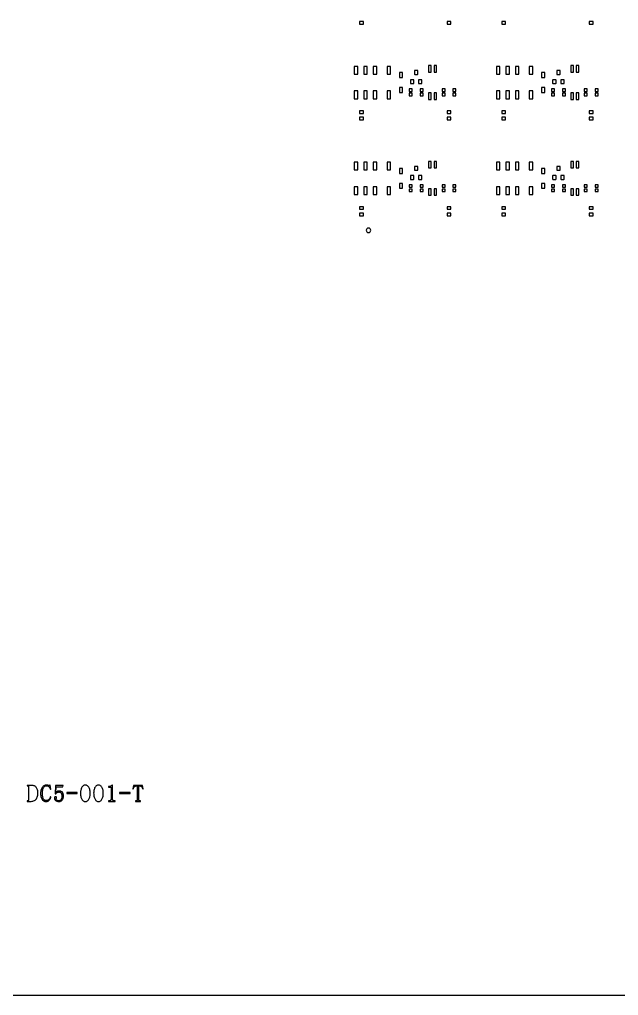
# Model space of a CAD drawing. Extents: x -275 to 275, y -225 to 225.
# Drawn here: x -139 to 0, y -225 to 1.3 of the extents above; entities that cross this region are included whole.
import ezdxf

# ---------------------------------------------------------------- set-up
doc = ezdxf.new("R2010")
doc.units = 0
doc.header["$MEASUREMENT"] = 0
doc.layers.get('0').update_dxf_attribs({"linetype": 'CONTINUOUS'})

msp = doc.modelspace()

# ---------------------------------------------------------------- linework, layer by layer
for points in [[(-275.000039, 224, -0.414214), (-274.000039, 225), (-274.000039, 225), (273.999961, 225), (273.999961, 225, -0.414214), (274.999941, 224), (274.999941, 224), (274.999941, -224), (274.999941, -224, -0.414214), (273.999961, -225), (273.999961, -225), (-274.000039, -225), (-274.000039, -225, -0.414214), (-275.000039, -224), (-275.000039, -224), (-275.000039, 224)], [(-46.551001, -10.655, 0.41421), (-46.650996, -10.555), (-46.650996, -10.555), (-47.251001, -10.555), (-47.251001, -10.555, 0.41421), (-47.351001, -10.655), (-47.351001, -10.655), (-47.351001, -11.355), (-47.351001, -11.355, 0.414214), (-47.251001, -11.455), (-47.251001, -11.455), (-46.650996, -11.455), (-46.650996, -11.455, 0.414214), (-46.551001, -11.355), (-46.551001, -11.355), (-46.551001, -10.655)], [(-13.551, -10.655, 0.41421), (-13.651, -10.555), (-13.651, -10.555), (-14.251, -10.555), (-14.251, -10.555, 0.41421), (-14.351, -10.655), (-14.351, -10.655), (-14.351, -11.355), (-14.351, -11.355, 0.414214), (-14.251, -11.455), (-14.251, -11.455), (-13.651, -11.455), (-13.651, -11.455, 0.414214), (-13.551, -11.355), (-13.551, -11.355), (-13.551, -10.655)], [(-47.501001, -12.775, 0.41421), (-47.601001, -12.675), (-47.601001, -12.675), (-48.200996, -12.675), (-48.200996, -12.675, 0.41421), (-48.301001, -12.775), (-48.301001, -12.775), (-48.301001, -13.475), (-48.301001, -13.475, 0.414217), (-48.200996, -13.575), (-48.200996, -13.575), (-47.601001, -13.575), (-47.601001, -13.575, 0.414217), (-47.501001, -13.475), (-47.501001, -13.475), (-47.501001, -12.775)], [(-45.601001, -12.775, 0.41421), (-45.701001, -12.675), (-45.701001, -12.675), (-46.301001, -12.675), (-46.301001, -12.675, 0.41421), (-46.401001, -12.775), (-46.401001, -12.775), (-46.401001, -13.475), (-46.401001, -13.475, 0.414217), (-46.301001, -13.575), (-46.301001, -13.575), (-45.701001, -13.575), (-45.701001, -13.575, 0.414217), (-45.601001, -13.475), (-45.601001, -13.475), (-45.601001, -12.775)], [(-14.501, -12.775, 0.41421), (-14.601, -12.675), (-14.601, -12.675), (-15.201, -12.675), (-15.201, -12.675, 0.41421), (-15.301, -12.775), (-15.301, -12.775), (-15.301, -13.475), (-15.301, -13.475, 0.414217), (-15.201, -13.575), (-15.201, -13.575), (-14.601, -13.575), (-14.601, -13.575, 0.414217), (-14.501, -13.475), (-14.501, -13.475), (-14.501, -12.775)], [(-12.601, -12.775, 0.414214), (-12.701, -12.675), (-12.701, -12.675), (-13.301, -12.675), (-13.301, -12.675, 0.414206), (-13.401, -12.775), (-13.401, -12.775), (-13.401, -13.475), (-13.401, -13.475, 0.414214), (-13.301, -13.575), (-13.301, -13.575), (-12.701, -13.575), (-12.701, -13.575, 0.414221), (-12.601, -13.475), (-12.601, -13.475), (-12.601, -12.775)], [(-46.551001, -32.88, 0.414214), (-46.650996, -32.78), (-46.650996, -32.78), (-47.251001, -32.78), (-47.251001, -32.78, 0.414214), (-47.351001, -32.88), (-47.351001, -32.88), (-47.351001, -33.580002), (-47.351001, -33.580002, 0.414214), (-47.251001, -33.68), (-47.251001, -33.68), (-46.650996, -33.68), (-46.650996, -33.68, 0.414214), (-46.551001, -33.580002), (-46.551001, -33.580002), (-46.551001, -32.88)], [(-13.551, -32.88, 0.414214), (-13.651, -32.78), (-13.651, -32.78), (-14.251, -32.78), (-14.251, -32.78, 0.414214), (-14.351, -32.88), (-14.351, -32.88), (-14.351, -33.580002), (-14.351, -33.580002, 0.414214), (-14.251, -33.68), (-14.251, -33.68), (-13.651, -33.68), (-13.651, -33.68, 0.414214), (-13.551, -33.580002), (-13.551, -33.580002), (-13.551, -32.88)], [(-47.501001, -35, 0.414214), (-47.601001, -34.899998), (-47.601001, -34.899998), (-48.200996, -34.899998), (-48.200996, -34.899998, 0.414214), (-48.301001, -35), (-48.301001, -35), (-48.301001, -35.7), (-48.301001, -35.7, 0.414214), (-48.200996, -35.8), (-48.200996, -35.8), (-47.601001, -35.8), (-47.601001, -35.8, 0.414214), (-47.501001, -35.7), (-47.501001, -35.7), (-47.501001, -35)], [(-45.601001, -35, 0.414214), (-45.701001, -34.899998), (-45.701001, -34.899998), (-46.301001, -34.899998), (-46.301001, -34.899998, 0.414214), (-46.401001, -35), (-46.401001, -35), (-46.401001, -35.7), (-46.401001, -35.7, 0.414214), (-46.301001, -35.8), (-46.301001, -35.8), (-45.701001, -35.8), (-45.701001, -35.8, 0.414214), (-45.601001, -35.7), (-45.601001, -35.7), (-45.601001, -35)], [(-14.501, -35, 0.414214), (-14.601, -34.899998), (-14.601, -34.899998), (-15.201, -34.899998), (-15.201, -34.899998, 0.414214), (-15.301, -35), (-15.301, -35), (-15.301, -35.7), (-15.301, -35.7, 0.414214), (-15.201, -35.8), (-15.201, -35.8), (-14.601, -35.8), (-14.601, -35.8, 0.414214), (-14.501, -35.7), (-14.501, -35.7), (-14.501, -35)], [(-12.601, -35, 0.414217), (-12.701, -34.899998), (-12.701, -34.899998), (-13.301, -34.899998), (-13.301, -34.899998, 0.41421), (-13.401, -35), (-13.401, -35), (-13.401, -35.7), (-13.401, -35.7, 0.41421), (-13.301, -35.8), (-13.301, -35.8), (-12.701, -35.8), (-12.701, -35.8, 0.414217), (-12.601, -35.7), (-12.601, -35.7), (-12.601, -35)], [(-57.475, -47.6, 1), (-58.525, -47.6), (-58.525, -47.6, 1), (-57.475, -47.6)]]:
    msp.add_lwpolyline(points, format="xyb")
for points in [[(-59.195, 0.826), (-60.107002, 0.826), (-60.107002, 0.826), (-60.107002, 0.214), (-60.107002, 0.214), (-59.195, 0.214), (-59.195, 0.214), (-59.195, 0.826)], [(-38.874998, 0.826), (-39.786997, 0.826), (-39.786997, 0.826), (-39.786997, 0.214), (-39.786997, 0.214), (-38.874998, 0.214), (-38.874998, 0.214), (-38.874998, 0.826)], [(-26.195, 0.826), (-27.107, 0.826), (-27.107, 0.826), (-27.107, 0.214), (-27.107, 0.214), (-26.195, 0.214), (-26.195, 0.214), (-26.195, 0.826)], [(-5.875, 0.826), (-6.787, 0.826), (-6.787, 0.826), (-6.787, 0.214), (-6.787, 0.214), (-5.875, 0.214), (-5.875, 0.214), (-5.875, 0.826)], [(-60.511001, -9.584999), (-61.311001, -9.584999), (-61.311001, -9.584999), (-61.311001, -11.385), (-61.311001, -11.385), (-60.511001, -11.385), (-60.511001, -11.385), (-60.511001, -9.584999)], [(-58.311001, -9.584999), (-59.111001, -9.584999), (-59.111001, -9.584999), (-59.111001, -11.385), (-59.111001, -11.385), (-58.311001, -11.385), (-58.311001, -11.385), (-58.311001, -9.584999)], [(-56.111001, -9.584999), (-56.911001, -9.584999), (-56.911001, -9.584999), (-56.911001, -11.385), (-56.911001, -11.385), (-56.111001, -11.385), (-56.111001, -11.385), (-56.111001, -9.584999)], [(-52.910996, -9.584999), (-53.711001, -9.584999), (-53.711001, -9.584999), (-53.711001, -11.385), (-53.711001, -11.385), (-52.910996, -11.385), (-52.910996, -11.385), (-52.910996, -9.584999)], [(-50.128003, -11.048999), (-50.853999, -11.048999), (-50.853999, -11.048999), (-50.853999, -12.171), (-50.853999, -12.171), (-50.128003, -12.171), (-50.128003, -12.171), (-50.128003, -11.048999)], [(-43.476001, -9.410001), (-44.076001, -9.410001), (-44.076001, -9.410001), (-44.076001, -10.91), (-44.076001, -10.91), (-43.476001, -10.91), (-43.476001, -10.91), (-43.476001, -9.410001)], [(-42.206001, -9.410001), (-42.806001, -9.410001), (-42.806001, -9.410001), (-42.806001, -10.91), (-42.806001, -10.91), (-42.206001, -10.91), (-42.206001, -10.91), (-42.206001, -9.410001)], [(-27.511001, -9.584999), (-28.310999, -9.584999), (-28.310999, -9.584999), (-28.310999, -11.385), (-28.310999, -11.385), (-27.511001, -11.385), (-27.511001, -11.385), (-27.511001, -9.584999)], [(-25.311001, -9.584999), (-26.110999, -9.584999), (-26.110999, -9.584999), (-26.110999, -11.385), (-26.110999, -11.385), (-25.311001, -11.385), (-25.311001, -11.385), (-25.311001, -9.584999)], [(-23.111001, -9.584999), (-23.910999, -9.584999), (-23.910999, -9.584999), (-23.910999, -11.385), (-23.910999, -11.385), (-23.111001, -11.385), (-23.111001, -11.385), (-23.111001, -9.584999)], [(-19.911001, -9.584999), (-20.710999, -9.584999), (-20.710999, -9.584999), (-20.710999, -11.385), (-20.710999, -11.385), (-19.911001, -11.385), (-19.911001, -11.385), (-19.911001, -9.584999)], [(-17.128, -11.048999), (-17.853999, -11.048999), (-17.853999, -11.048999), (-17.853999, -12.171), (-17.853999, -12.171), (-17.128, -12.171), (-17.128, -12.171), (-17.128, -11.048999)], [(-10.476, -9.410001), (-11.076, -9.410001), (-11.076, -9.410001), (-11.076, -10.91), (-11.076, -10.91), (-10.476, -10.91), (-10.476, -10.91), (-10.476, -9.410001)], [(-9.206, -9.410001), (-9.806, -9.410001), (-9.806, -9.410001), (-9.806, -10.91), (-9.806, -10.91), (-9.206, -10.91), (-9.206, -10.91), (-9.206, -9.410001)], [(-60.511001, -15.285), (-61.311001, -15.285), (-61.311001, -15.285), (-61.311001, -17.085001), (-61.311001, -17.085001), (-60.511001, -17.085001), (-60.511001, -17.085001), (-60.511001, -15.285)], [(-58.311001, -15.285), (-59.111001, -15.285), (-59.111001, -15.285), (-59.111001, -17.085001), (-59.111001, -17.085001), (-58.311001, -17.085001), (-58.311001, -17.085001), (-58.311001, -15.285)], [(-56.111001, -15.285), (-56.911001, -15.285), (-56.911001, -15.285), (-56.911001, -17.085001), (-56.911001, -17.085001), (-56.111001, -17.085001), (-56.111001, -17.085001), (-56.111001, -15.285)], [(-52.910996, -15.285), (-53.711001, -15.285), (-53.711001, -15.285), (-53.711001, -17.085001), (-53.711001, -17.085001), (-52.910996, -17.085001), (-52.910996, -17.085001), (-52.910996, -15.285)], [(-50.128003, -14.499), (-50.853999, -14.499), (-50.853999, -14.499), (-50.853999, -15.621), (-50.853999, -15.621), (-50.128003, -15.621), (-50.128003, -15.621), (-50.128003, -14.499)], [(-47.871001, -14.805), (-48.571001, -14.805), (-48.571001, -14.805), (-48.571001, -15.405), (-48.571001, -15.405), (-47.871001, -15.405), (-47.871001, -15.405), (-47.871001, -14.805)], [(-47.871001, -15.805), (-48.571001, -15.805), (-48.571001, -15.805), (-48.571001, -16.405), (-48.571001, -16.405), (-47.871001, -16.405), (-47.871001, -16.405), (-47.871001, -15.805)], [(-45.331001, -14.805), (-46.030996, -14.805), (-46.030996, -14.805), (-46.030996, -15.405), (-46.030996, -15.405), (-45.331001, -15.405), (-45.331001, -15.405), (-45.331001, -14.805)], [(-45.331001, -15.805), (-46.030996, -15.805), (-46.030996, -15.805), (-46.030996, -16.405), (-46.030996, -16.405), (-45.331001, -16.405), (-45.331001, -16.405), (-45.331001, -15.805)], [(-43.476001, -15.760001), (-44.076001, -15.760001), (-44.076001, -15.760001), (-44.076001, -17.26), (-44.076001, -17.26), (-43.476001, -17.26), (-43.476001, -17.26), (-43.476001, -15.760001)], [(-42.206001, -15.760001), (-42.806001, -15.760001), (-42.806001, -15.760001), (-42.806001, -17.26), (-42.806001, -17.26), (-42.206001, -17.26), (-42.206001, -17.26), (-42.206001, -15.760001)], [(-40.251001, -14.805), (-40.950999, -14.805), (-40.950999, -14.805), (-40.950999, -15.405), (-40.950999, -15.405), (-40.251001, -15.405), (-40.251001, -15.405), (-40.251001, -14.805)], [(-40.251001, -15.805), (-40.950999, -15.805), (-40.950999, -15.805), (-40.950999, -16.405), (-40.950999, -16.405), (-40.251001, -16.405), (-40.251001, -16.405), (-40.251001, -15.805)], [(-37.710999, -14.805), (-38.410999, -14.805), (-38.410999, -14.805), (-38.410999, -15.405), (-38.410999, -15.405), (-37.710999, -15.405), (-37.710999, -15.405), (-37.710999, -14.805)], [(-37.710999, -15.805), (-38.410999, -15.805), (-38.410999, -15.805), (-38.410999, -16.405), (-38.410999, -16.405), (-37.710999, -16.405), (-37.710999, -16.405), (-37.710999, -15.805)], [(-27.511001, -15.285), (-28.310999, -15.285), (-28.310999, -15.285), (-28.310999, -17.085001), (-28.310999, -17.085001), (-27.511001, -17.085001), (-27.511001, -17.085001), (-27.511001, -15.285)], [(-25.311001, -15.285), (-26.110999, -15.285), (-26.110999, -15.285), (-26.110999, -17.085001), (-26.110999, -17.085001), (-25.311001, -17.085001), (-25.311001, -17.085001), (-25.311001, -15.285)], [(-23.111001, -15.285), (-23.910999, -15.285), (-23.910999, -15.285), (-23.910999, -17.085001), (-23.910999, -17.085001), (-23.111001, -17.085001), (-23.111001, -17.085001), (-23.111001, -15.285)], [(-19.911001, -15.285), (-20.710999, -15.285), (-20.710999, -15.285), (-20.710999, -17.085001), (-20.710999, -17.085001), (-19.911001, -17.085001), (-19.911001, -17.085001), (-19.911001, -15.285)], [(-17.128, -14.499), (-17.853999, -14.499), (-17.853999, -14.499), (-17.853999, -15.621), (-17.853999, -15.621), (-17.128, -15.621), (-17.128, -15.621), (-17.128, -14.499)], [(-14.871, -14.805), (-15.571, -14.805), (-15.571, -14.805), (-15.571, -15.405), (-15.571, -15.405), (-14.871, -15.405), (-14.871, -15.405), (-14.871, -14.805)], [(-14.871, -15.805), (-15.571, -15.805), (-15.571, -15.805), (-15.571, -16.405), (-15.571, -16.405), (-14.871, -16.405), (-14.871, -16.405), (-14.871, -15.805)], [(-12.331, -14.805), (-13.031, -14.805), (-13.031, -14.805), (-13.031, -15.405), (-13.031, -15.405), (-12.331, -15.405), (-12.331, -15.405), (-12.331, -14.805)], [(-12.331, -15.805), (-13.031, -15.805), (-13.031, -15.805), (-13.031, -16.405), (-13.031, -16.405), (-12.331, -16.405), (-12.331, -16.405), (-12.331, -15.805)], [(-10.476, -15.760001), (-11.076, -15.760001), (-11.076, -15.760001), (-11.076, -17.26), (-11.076, -17.26), (-10.476, -17.26), (-10.476, -17.26), (-10.476, -15.760001)], [(-9.206, -15.760001), (-9.806, -15.760001), (-9.806, -15.760001), (-9.806, -17.26), (-9.806, -17.26), (-9.206, -17.26), (-9.206, -17.26), (-9.206, -15.760001)], [(-7.251, -14.805), (-7.951, -14.805), (-7.951, -14.805), (-7.951, -15.405), (-7.951, -15.405), (-7.251, -15.405), (-7.251, -15.405), (-7.251, -14.805)], [(-7.251, -15.805), (-7.951, -15.805), (-7.951, -15.805), (-7.951, -16.405), (-7.951, -16.405), (-7.251, -16.405), (-7.251, -16.405), (-7.251, -15.805)], [(-4.711, -14.805), (-5.411, -14.805), (-5.411, -14.805), (-5.411, -15.405), (-5.411, -15.405), (-4.711, -15.405), (-4.711, -15.405), (-4.711, -14.805)], [(-4.711, -15.805), (-5.411, -15.805), (-5.411, -15.805), (-5.411, -16.405), (-5.411, -16.405), (-4.711, -16.405), (-4.711, -16.405), (-4.711, -15.805)], [(-59.195, -19.898999), (-60.107002, -19.898999), (-60.107002, -19.898999), (-60.107002, -20.510999), (-60.107002, -20.510999), (-59.195, -20.510999), (-59.195, -20.510999), (-59.195, -19.898999)], [(-38.874998, -19.898999), (-39.786997, -19.898999), (-39.786997, -19.898999), (-39.786997, -20.510999), (-39.786997, -20.510999), (-38.874998, -20.510999), (-38.874998, -20.510999), (-38.874998, -19.898999)], [(-26.195, -19.898999), (-27.107, -19.898999), (-27.107, -19.898999), (-27.107, -20.510999), (-27.107, -20.510999), (-26.195, -20.510999), (-26.195, -20.510999), (-26.195, -19.898999)], [(-5.875, -19.898999), (-6.787, -19.898999), (-6.787, -19.898999), (-6.787, -20.510999), (-6.787, -20.510999), (-5.875, -20.510999), (-5.875, -20.510999), (-5.875, -19.898999)], [(-59.195, -21.399001), (-60.107002, -21.399001), (-60.107002, -21.399001), (-60.107002, -22.011001), (-60.107002, -22.011001), (-59.195, -22.011001), (-59.195, -22.011001), (-59.195, -21.399001)], [(-38.874998, -21.399001), (-39.786997, -21.399001), (-39.786997, -21.399001), (-39.786997, -22.011001), (-39.786997, -22.011001), (-38.874998, -22.011001), (-38.874998, -22.011001), (-38.874998, -21.399001)], [(-26.195, -21.399001), (-27.107, -21.399001), (-27.107, -21.399001), (-27.107, -22.011001), (-27.107, -22.011001), (-26.195, -22.011001), (-26.195, -22.011001), (-26.195, -21.399001)], [(-5.875, -21.399001), (-6.787, -21.399001), (-6.787, -21.399001), (-6.787, -22.011001), (-6.787, -22.011001), (-5.875, -22.011001), (-5.875, -22.011001), (-5.875, -21.399001)], [(-43.476001, -31.635002), (-44.076001, -31.635002), (-44.076001, -31.635002), (-44.076001, -33.135), (-44.076001, -33.135), (-43.476001, -33.135), (-43.476001, -33.135), (-43.476001, -31.635002)], [(-42.206001, -31.635002), (-42.806001, -31.635002), (-42.806001, -31.635002), (-42.806001, -33.135), (-42.806001, -33.135), (-42.206001, -33.135), (-42.206001, -33.135), (-42.206001, -31.635002)], [(-10.476, -31.635002), (-11.076, -31.635002), (-11.076, -31.635002), (-11.076, -33.135), (-11.076, -33.135), (-10.476, -33.135), (-10.476, -33.135), (-10.476, -31.635002)], [(-9.206, -31.635002), (-9.806, -31.635002), (-9.806, -31.635002), (-9.806, -33.135), (-9.806, -33.135), (-9.206, -33.135), (-9.206, -33.135), (-9.206, -31.635002)], [(-60.511001, -31.81), (-61.311001, -31.81), (-61.311001, -31.81), (-61.311001, -33.61), (-61.311001, -33.61), (-60.511001, -33.61), (-60.511001, -33.61), (-60.511001, -31.81)], [(-58.311001, -31.81), (-59.111001, -31.81), (-59.111001, -31.81), (-59.111001, -33.61), (-59.111001, -33.61), (-58.311001, -33.61), (-58.311001, -33.61), (-58.311001, -31.81)], [(-56.111001, -31.81), (-56.911001, -31.81), (-56.911001, -31.81), (-56.911001, -33.61), (-56.911001, -33.61), (-56.111001, -33.61), (-56.111001, -33.61), (-56.111001, -31.81)], [(-52.910996, -31.81), (-53.711001, -31.81), (-53.711001, -31.81), (-53.711001, -33.61), (-53.711001, -33.61), (-52.910996, -33.61), (-52.910996, -33.61), (-52.910996, -31.81)], [(-50.128003, -33.273999), (-50.853999, -33.273999), (-50.853999, -33.273999), (-50.853999, -34.396001), (-50.853999, -34.396001), (-50.128003, -34.396001), (-50.128003, -34.396001), (-50.128003, -33.273999)], [(-27.511001, -31.81), (-28.310999, -31.81), (-28.310999, -31.81), (-28.310999, -33.61), (-28.310999, -33.61), (-27.511001, -33.61), (-27.511001, -33.61), (-27.511001, -31.81)], [(-25.311001, -31.81), (-26.110999, -31.81), (-26.110999, -31.81), (-26.110999, -33.61), (-26.110999, -33.61), (-25.311001, -33.61), (-25.311001, -33.61), (-25.311001, -31.81)], [(-23.111001, -31.81), (-23.910999, -31.81), (-23.910999, -31.81), (-23.910999, -33.61), (-23.910999, -33.61), (-23.111001, -33.61), (-23.111001, -33.61), (-23.111001, -31.81)], [(-19.911001, -31.81), (-20.710999, -31.81), (-20.710999, -31.81), (-20.710999, -33.61), (-20.710999, -33.61), (-19.911001, -33.61), (-19.911001, -33.61), (-19.911001, -31.81)], [(-17.128, -33.273999), (-17.853999, -33.273999), (-17.853999, -33.273999), (-17.853999, -34.396001), (-17.853999, -34.396001), (-17.128, -34.396001), (-17.128, -34.396001), (-17.128, -33.273999)], [(-60.511001, -37.51), (-61.311001, -37.51), (-61.311001, -37.51), (-61.311001, -39.31), (-61.311001, -39.31), (-60.511001, -39.31), (-60.511001, -39.31), (-60.511001, -37.51)], [(-58.311001, -37.51), (-59.111001, -37.51), (-59.111001, -37.51), (-59.111001, -39.31), (-59.111001, -39.31), (-58.311001, -39.31), (-58.311001, -39.31), (-58.311001, -37.51)], [(-56.111001, -37.51), (-56.911001, -37.51), (-56.911001, -37.51), (-56.911001, -39.31), (-56.911001, -39.31), (-56.111001, -39.31), (-56.111001, -39.31), (-56.111001, -37.51)], [(-52.910996, -37.51), (-53.711001, -37.51), (-53.711001, -37.51), (-53.711001, -39.31), (-53.711001, -39.31), (-52.910996, -39.31), (-52.910996, -39.31), (-52.910996, -37.51)], [(-50.128003, -36.724001), (-50.853999, -36.724001), (-50.853999, -36.724001), (-50.853999, -37.845999), (-50.853999, -37.845999), (-50.128003, -37.845999), (-50.128003, -37.845999), (-50.128003, -36.724001)], [(-47.871001, -37.03), (-48.571001, -37.03), (-48.571001, -37.03), (-48.571001, -37.63), (-48.571001, -37.63), (-47.871001, -37.63), (-47.871001, -37.63), (-47.871001, -37.03)], [(-47.871001, -38.029998), (-48.571001, -38.029998), (-48.571001, -38.029998), (-48.571001, -38.630002), (-48.571001, -38.630002), (-47.871001, -38.630002), (-47.871001, -38.630002), (-47.871001, -38.029998)], [(-45.331001, -37.03), (-46.030996, -37.03), (-46.030996, -37.03), (-46.030996, -37.63), (-46.030996, -37.63), (-45.331001, -37.63), (-45.331001, -37.63), (-45.331001, -37.03)], [(-45.331001, -38.029998), (-46.030996, -38.029998), (-46.030996, -38.029998), (-46.030996, -38.630002), (-46.030996, -38.630002), (-45.331001, -38.630002), (-45.331001, -38.630002), (-45.331001, -38.029998)], [(-43.476001, -37.985), (-44.076001, -37.985), (-44.076001, -37.985), (-44.076001, -39.485), (-44.076001, -39.485), (-43.476001, -39.485), (-43.476001, -39.485), (-43.476001, -37.985)], [(-42.206001, -37.985), (-42.806001, -37.985), (-42.806001, -37.985), (-42.806001, -39.485), (-42.806001, -39.485), (-42.206001, -39.485), (-42.206001, -39.485), (-42.206001, -37.985)], [(-40.251001, -37.03), (-40.950999, -37.03), (-40.950999, -37.03), (-40.950999, -37.63), (-40.950999, -37.63), (-40.251001, -37.63), (-40.251001, -37.63), (-40.251001, -37.03)], [(-40.251001, -38.029998), (-40.950999, -38.029998), (-40.950999, -38.029998), (-40.950999, -38.630002), (-40.950999, -38.630002), (-40.251001, -38.630002), (-40.251001, -38.630002), (-40.251001, -38.029998)], [(-37.710999, -37.03), (-38.410999, -37.03), (-38.410999, -37.03), (-38.410999, -37.63), (-38.410999, -37.63), (-37.710999, -37.63), (-37.710999, -37.63), (-37.710999, -37.03)], [(-37.710999, -38.029998), (-38.410999, -38.029998), (-38.410999, -38.029998), (-38.410999, -38.630002), (-38.410999, -38.630002), (-37.710999, -38.630002), (-37.710999, -38.630002), (-37.710999, -38.029998)], [(-27.511001, -37.51), (-28.310999, -37.51), (-28.310999, -37.51), (-28.310999, -39.31), (-28.310999, -39.31), (-27.511001, -39.31), (-27.511001, -39.31), (-27.511001, -37.51)], [(-25.311001, -37.51), (-26.110999, -37.51), (-26.110999, -37.51), (-26.110999, -39.31), (-26.110999, -39.31), (-25.311001, -39.31), (-25.311001, -39.31), (-25.311001, -37.51)], [(-23.111001, -37.51), (-23.910999, -37.51), (-23.910999, -37.51), (-23.910999, -39.31), (-23.910999, -39.31), (-23.111001, -39.31), (-23.111001, -39.31), (-23.111001, -37.51)], [(-19.911001, -37.51), (-20.710999, -37.51), (-20.710999, -37.51), (-20.710999, -39.31), (-20.710999, -39.31), (-19.911001, -39.31), (-19.911001, -39.31), (-19.911001, -37.51)], [(-17.128, -36.724001), (-17.853999, -36.724001), (-17.853999, -36.724001), (-17.853999, -37.845999), (-17.853999, -37.845999), (-17.128, -37.845999), (-17.128, -37.845999), (-17.128, -36.724001)], [(-14.871, -37.03), (-15.571, -37.03), (-15.571, -37.03), (-15.571, -37.63), (-15.571, -37.63), (-14.871, -37.63), (-14.871, -37.63), (-14.871, -37.03)], [(-14.871, -38.029998), (-15.571, -38.029998), (-15.571, -38.029998), (-15.571, -38.630002), (-15.571, -38.630002), (-14.871, -38.630002), (-14.871, -38.630002), (-14.871, -38.029998)], [(-12.331, -37.03), (-13.031, -37.03), (-13.031, -37.03), (-13.031, -37.63), (-13.031, -37.63), (-12.331, -37.63), (-12.331, -37.63), (-12.331, -37.03)], [(-12.331, -38.029998), (-13.031, -38.029998), (-13.031, -38.029998), (-13.031, -38.630002), (-13.031, -38.630002), (-12.331, -38.630002), (-12.331, -38.630002), (-12.331, -38.029998)], [(-10.476, -37.985), (-11.076, -37.985), (-11.076, -37.985), (-11.076, -39.485), (-11.076, -39.485), (-10.476, -39.485), (-10.476, -39.485), (-10.476, -37.985)], [(-9.206, -37.985), (-9.806, -37.985), (-9.806, -37.985), (-9.806, -39.485), (-9.806, -39.485), (-9.206, -39.485), (-9.206, -39.485), (-9.206, -37.985)], [(-7.251, -37.03), (-7.951, -37.03), (-7.951, -37.03), (-7.951, -37.63), (-7.951, -37.63), (-7.251, -37.63), (-7.251, -37.63), (-7.251, -37.03)], [(-7.251, -38.029998), (-7.951, -38.029998), (-7.951, -38.029998), (-7.951, -38.630002), (-7.951, -38.630002), (-7.251, -38.630002), (-7.251, -38.630002), (-7.251, -38.029998)], [(-4.711, -37.03), (-5.411, -37.03), (-5.411, -37.03), (-5.411, -37.63), (-5.411, -37.63), (-4.711, -37.63), (-4.711, -37.63), (-4.711, -37.03)], [(-4.711, -38.029998), (-5.411, -38.029998), (-5.411, -38.029998), (-5.411, -38.630002), (-5.411, -38.630002), (-4.711, -38.630002), (-4.711, -38.630002), (-4.711, -38.029998)], [(-59.195, -42.123999), (-60.107002, -42.123999), (-60.107002, -42.123999), (-60.107002, -42.736001), (-60.107002, -42.736001), (-59.195, -42.736001), (-59.195, -42.736001), (-59.195, -42.123999)], [(-38.874998, -42.123999), (-39.786997, -42.123999), (-39.786997, -42.123999), (-39.786997, -42.736001), (-39.786997, -42.736001), (-38.874998, -42.736001), (-38.874998, -42.736001), (-38.874998, -42.123999)], [(-26.195, -42.123999), (-27.107, -42.123999), (-27.107, -42.123999), (-27.107, -42.736001), (-27.107, -42.736001), (-26.195, -42.736001), (-26.195, -42.736001), (-26.195, -42.123999)], [(-5.875, -42.123999), (-6.787, -42.123999), (-6.787, -42.123999), (-6.787, -42.736001), (-6.787, -42.736001), (-5.875, -42.736001), (-5.875, -42.736001), (-5.875, -42.123999)], [(-59.195, -43.623999), (-60.107002, -43.623999), (-60.107002, -43.623999), (-60.107002, -44.236001), (-60.107002, -44.236001), (-59.195, -44.236001), (-59.195, -44.236001), (-59.195, -43.623999)], [(-38.874998, -43.623999), (-39.786997, -43.623999), (-39.786997, -43.623999), (-39.786997, -44.236001), (-39.786997, -44.236001), (-38.874998, -44.236001), (-38.874998, -44.236001), (-38.874998, -43.623999)], [(-26.195, -43.623999), (-27.107, -43.623999), (-27.107, -43.623999), (-27.107, -44.236001), (-27.107, -44.236001), (-26.195, -44.236001), (-26.195, -44.236001), (-26.195, -43.623999)], [(-5.875, -43.623999), (-6.787, -43.623999), (-6.787, -43.623999), (-6.787, -44.236001), (-6.787, -44.236001), (-5.875, -44.236001), (-5.875, -44.236001), (-5.875, -43.623999)], [(-136.2, -176.28), (-137.17, -176.28), (-137.17, -176.28), (-137.17, -176.4), (-137.17, -176.4), (-137.02, -176.4), (-137.02, -176.4), (-137, -176.41), (-137, -176.41), (-136.97, -176.41), (-136.97, -176.41), (-136.95, -176.42), (-136.95, -176.42), (-136.94, -176.42), (-136.94, -176.42), (-136.92, -176.43), (-136.92, -176.43), (-136.88, -176.47), (-136.88, -176.47), (-136.86, -176.51), (-136.86, -176.51), (-136.86, -176.53), (-136.86, -176.53), (-136.85, -176.55), (-136.85, -176.55), (-136.85, -179.7), (-136.85, -179.7), (-136.86, -179.73), (-136.86, -179.73), (-136.86, -179.74), (-136.86, -179.74), (-136.88, -179.78), (-136.88, -179.78), (-136.92, -179.82), (-136.92, -179.82), (-137, -179.86), (-137, -179.86), (-137.2, -179.86), (-137.2, -179.86), (-137.2, -179.99), (-137.2, -179.99), (-136.27, -179.99), (-136.27, -179.99), (-136.06, -179.98), (-136.06, -179.98), (-135.87, -179.95), (-135.87, -179.95), (-135.69, -179.9), (-135.69, -179.9), (-135.53, -179.83), (-135.53, -179.83), (-135.38, -179.75), (-135.38, -179.75), (-135.25, -179.64), (-135.25, -179.64), (-135.13, -179.51), (-135.13, -179.51), (-135.02, -179.37), (-135.02, -179.37), (-134.93, -179.2), (-134.93, -179.2), (-134.86, -179.02), (-134.86, -179.02), (-134.8, -178.81), (-134.8, -178.81), (-134.76, -178.58), (-134.76, -178.58), (-134.73, -178.33), (-134.73, -178.33), (-134.73, -177.8), (-134.73, -177.8), (-134.76, -177.57), (-134.76, -177.57), (-134.8, -177.36), (-134.8, -177.36), (-134.86, -177.17), (-134.86, -177.17), (-134.93, -176.99), (-134.93, -176.99), (-135.02, -176.84), (-135.02, -176.84), (-135.13, -176.71), (-135.13, -176.71), (-135.25, -176.59), (-135.25, -176.59), (-135.38, -176.5), (-135.38, -176.5), (-135.52, -176.42), (-135.52, -176.42), (-135.68, -176.36), (-135.68, -176.36), (-135.84, -176.31), (-135.84, -176.31), (-136.01, -176.29), (-136.01, -176.29), (-136.2, -176.28)], [(-132.92, -180.02), (-132.75, -180.03), (-132.75, -180.03), (-132.65, -180.02), (-132.65, -180.02), (-132.54, -180), (-132.54, -180), (-132.44, -179.97), (-132.44, -179.97), (-132.34, -179.93), (-132.34, -179.93), (-132.25, -179.87), (-132.25, -179.87), (-132.16, -179.8), (-132.16, -179.8), (-132.07, -179.72), (-132.07, -179.72), (-131.99, -179.64), (-131.99, -179.64), (-131.92, -179.54), (-131.92, -179.54), (-131.86, -179.44), (-131.86, -179.44), (-131.8, -179.33), (-131.8, -179.33), (-131.75, -179.22), (-131.75, -179.22), (-131.71, -179.1), (-131.71, -179.1), (-131.67, -178.97), (-131.67, -178.97), (-131.81, -178.92), (-131.81, -178.92), (-131.84, -179.03), (-131.84, -179.03), (-131.87, -179.13), (-131.87, -179.13), (-131.91, -179.23), (-131.91, -179.23), (-131.96, -179.33), (-131.96, -179.33), (-132.01, -179.41), (-132.01, -179.41), (-132.08, -179.5), (-132.08, -179.5), (-132.14, -179.57), (-132.14, -179.57), (-132.22, -179.64), (-132.22, -179.64), (-132.29, -179.7), (-132.29, -179.7), (-132.38, -179.75), (-132.38, -179.75), (-132.46, -179.79), (-132.46, -179.79), (-132.55, -179.81), (-132.55, -179.81), (-132.64, -179.83), (-132.64, -179.83), (-132.74, -179.83), (-132.74, -179.83), (-132.87, -179.82), (-132.87, -179.82), (-133, -179.8), (-133, -179.8), (-133.11, -179.75), (-133.11, -179.75), (-133.21, -179.68), (-133.21, -179.68), (-133.3, -179.6), (-133.3, -179.6), (-133.38, -179.5), (-133.38, -179.5), (-133.45, -179.38), (-133.45, -179.38), (-133.5, -179.24), (-133.5, -179.24), (-133.55, -179.09), (-133.55, -179.09), (-133.59, -178.92), (-133.59, -178.92), (-133.62, -178.74), (-133.62, -178.74), (-133.64, -178.54), (-133.64, -178.54), (-133.65, -178.33), (-133.65, -178.33), (-133.66, -178.11), (-133.66, -178.11), (-133.65, -177.91), (-133.65, -177.91), (-133.64, -177.71), (-133.64, -177.71), (-133.61, -177.52), (-133.61, -177.52), (-133.58, -177.35), (-133.58, -177.35), (-133.54, -177.18), (-133.54, -177.18), (-133.48, -177.02), (-133.48, -177.02), (-133.42, -176.88), (-133.42, -176.88), (-133.35, -176.74), (-133.35, -176.74), (-133.26, -176.63), (-133.26, -176.63), (-133.17, -176.54), (-133.17, -176.54), (-133.07, -176.47), (-133.07, -176.47), (-132.96, -176.42), (-132.96, -176.42), (-132.84, -176.39), (-132.84, -176.39), (-132.71, -176.38), (-132.71, -176.38), (-132.62, -176.38), (-132.62, -176.38), (-132.53, -176.39), (-132.53, -176.39), (-132.44, -176.41), (-132.44, -176.41), (-132.36, -176.44), (-132.36, -176.44), (-132.29, -176.48), (-132.29, -176.48), (-132.22, -176.53), (-132.22, -176.53), (-132.16, -176.58), (-132.16, -176.58), (-132.1, -176.65), (-132.1, -176.65), (-132.04, -176.73), (-132.04, -176.73), (-131.98, -176.81), (-131.98, -176.81), (-131.93, -176.9), (-131.93, -176.9), (-131.89, -177), (-131.89, -177), (-131.85, -177.11), (-131.85, -177.11), (-131.81, -177.22), (-131.81, -177.22), (-131.67, -177.18), (-131.67, -177.18), (-131.88, -176.22), (-131.88, -176.22), (-131.89, -176.24), (-131.89, -176.24), (-131.9, -176.25), (-131.9, -176.25), (-131.92, -176.27), (-131.92, -176.27), (-131.93, -176.28), (-131.93, -176.28), (-131.95, -176.29), (-131.95, -176.29), (-131.96, -176.3), (-131.96, -176.3), (-131.98, -176.31), (-131.98, -176.31), (-131.99, -176.31), (-131.99, -176.31), (-132, -176.32), (-132, -176.32), (-132.02, -176.32), (-132.02, -176.32), (-132.04, -176.33), (-132.04, -176.33), (-132.06, -176.33), (-132.06, -176.33), (-132.09, -176.33), (-132.09, -176.33), (-132.12, -176.33), (-132.12, -176.33), (-132.14, -176.33), (-132.14, -176.33), (-132.18, -176.33), (-132.18, -176.33), (-132.21, -176.32), (-132.21, -176.32), (-132.24, -176.31), (-132.24, -176.31), (-132.28, -176.3), (-132.28, -176.3), (-132.32, -176.28), (-132.32, -176.28), (-132.37, -176.26), (-132.37, -176.26), (-132.41, -176.25), (-132.41, -176.25), (-132.45, -176.24), (-132.45, -176.24), (-132.5, -176.24), (-132.5, -176.24), (-132.54, -176.23), (-132.54, -176.23), (-132.58, -176.23), (-132.58, -176.23), (-132.63, -176.22), (-132.63, -176.22), (-132.67, -176.22), (-132.67, -176.22), (-132.85, -176.23), (-132.85, -176.23), (-133.02, -176.27), (-133.02, -176.27), (-133.18, -176.32), (-133.18, -176.32), (-133.33, -176.4), (-133.33, -176.4), (-133.46, -176.5), (-133.46, -176.5), (-133.59, -176.62), (-133.59, -176.62), (-133.7, -176.76), (-133.7, -176.76), (-133.8, -176.92), (-133.8, -176.92), (-133.88, -177.1), (-133.88, -177.1), (-133.95, -177.28), (-133.95, -177.28), (-134, -177.47), (-134, -177.47), (-134.04, -177.68), (-134.04, -177.68), (-134.07, -177.9), (-134.07, -177.9), (-134.07, -178.13), (-134.07, -178.13), (-134.07, -178.4), (-134.07, -178.4), (-134.05, -178.65), (-134.05, -178.65), (-134.01, -178.87), (-134.01, -178.87), (-133.96, -179.08), (-133.96, -179.08), (-133.9, -179.26), (-133.9, -179.26), (-133.82, -179.43), (-133.82, -179.43), (-133.73, -179.57), (-133.73, -179.57), (-133.62, -179.69), (-133.62, -179.69), (-133.5, -179.79), (-133.5, -179.79), (-133.37, -179.88), (-133.37, -179.88), (-133.23, -179.94), (-133.23, -179.94), (-133.08, -179.99), (-133.08, -179.99), (-132.92, -180.02)], [(-129.6, -177.6), (-129.71, -177.6), (-129.71, -177.6), (-129.78, -177.6), (-129.78, -177.6), (-129.84, -177.6), (-129.84, -177.6), (-129.9, -177.61), (-129.9, -177.61), (-129.96, -177.62), (-129.96, -177.62), (-130.02, -177.63), (-130.02, -177.63), (-130.07, -177.64), (-130.07, -177.64), (-130.13, -177.65), (-130.13, -177.65), (-130.19, -177.68), (-130.19, -177.68), (-130.25, -177.71), (-130.25, -177.71), (-130.31, -177.76), (-130.31, -177.76), (-130.37, -177.81), (-130.37, -177.81), (-130.43, -177.87), (-130.43, -177.87), (-130.5, -177.95), (-130.5, -177.95), (-130.56, -178.03), (-130.56, -178.03), (-130.48, -176.6), (-130.48, -176.6), (-128.91, -176.6), (-128.91, -176.6), (-128.84, -176.28), (-128.84, -176.28), (-130.63, -176.28), (-130.63, -176.28), (-130.73, -178.25), (-130.73, -178.25), (-130.53, -178.26), (-130.53, -178.26), (-130.49, -178.19), (-130.49, -178.19), (-130.45, -178.12), (-130.45, -178.12), (-130.41, -178.06), (-130.41, -178.06), (-130.36, -178.01), (-130.36, -178.01), (-130.31, -177.97), (-130.31, -177.97), (-130.26, -177.93), (-130.26, -177.93), (-130.21, -177.9), (-130.21, -177.9), (-130.16, -177.88), (-130.16, -177.88), (-130.11, -177.86), (-130.11, -177.86), (-130.05, -177.85), (-130.05, -177.85), (-130, -177.84), (-130, -177.84), (-129.93, -177.83), (-129.93, -177.83), (-129.87, -177.82), (-129.87, -177.82), (-129.8, -177.82), (-129.8, -177.82), (-129.71, -177.83), (-129.71, -177.83), (-129.63, -177.84), (-129.63, -177.84), (-129.55, -177.87), (-129.55, -177.87), (-129.48, -177.91), (-129.48, -177.91), (-129.42, -177.95), (-129.42, -177.95), (-129.36, -178.01), (-129.36, -178.01), (-129.31, -178.08), (-129.31, -178.08), (-129.27, -178.16), (-129.27, -178.16), (-129.23, -178.25), (-129.23, -178.25), (-129.2, -178.34), (-129.2, -178.34), (-129.17, -178.44), (-129.17, -178.44), (-129.16, -178.55), (-129.16, -178.55), (-129.15, -178.67), (-129.15, -178.67), (-129.14, -178.79), (-129.14, -178.79), (-129.15, -178.93), (-129.15, -178.93), (-129.16, -179.07), (-129.16, -179.07), (-129.18, -179.19), (-129.18, -179.19), (-129.21, -179.3), (-129.21, -179.3), (-129.24, -179.41), (-129.24, -179.41), (-129.29, -179.5), (-129.29, -179.5), (-129.34, -179.58), (-129.34, -179.58), (-129.39, -179.66), (-129.39, -179.66), (-129.45, -179.73), (-129.45, -179.73), (-129.52, -179.78), (-129.52, -179.78), (-129.6, -179.82), (-129.6, -179.82), (-129.68, -179.85), (-129.68, -179.85), (-129.77, -179.87), (-129.77, -179.87), (-129.87, -179.88), (-129.87, -179.88), (-129.93, -179.87), (-129.93, -179.87), (-130, -179.87), (-130, -179.87), (-130.06, -179.86), (-130.06, -179.86), (-130.13, -179.84), (-130.13, -179.84), (-130.19, -179.83), (-130.19, -179.83), (-130.25, -179.8), (-130.25, -179.8), (-130.31, -179.78), (-130.31, -179.78), (-130.37, -179.75), (-130.37, -179.75), (-130.41, -179.72), (-130.41, -179.72), (-130.45, -179.69), (-130.45, -179.69), (-130.48, -179.65), (-130.48, -179.65), (-130.5, -179.61), (-130.5, -179.61), (-130.51, -179.56), (-130.51, -179.56), (-130.52, -179.51), (-130.52, -179.51), (-130.52, -179.49), (-130.52, -179.49), (-130.51, -179.47), (-130.51, -179.47), (-130.51, -179.44), (-130.51, -179.44), (-130.5, -179.42), (-130.5, -179.42), (-130.48, -179.4), (-130.48, -179.4), (-130.47, -179.37), (-130.47, -179.37), (-130.45, -179.35), (-130.45, -179.35), (-130.43, -179.33), (-130.43, -179.33), (-130.41, -179.3), (-130.41, -179.3), (-130.4, -179.28), (-130.4, -179.28), (-130.39, -179.25), (-130.39, -179.25), (-130.39, -179.22), (-130.39, -179.22), (-130.38, -179.19), (-130.38, -179.19), (-130.38, -179.15), (-130.38, -179.15), (-130.38, -179.13), (-130.38, -179.13), (-130.38, -179.11), (-130.38, -179.11), (-130.39, -179.09), (-130.39, -179.09), (-130.4, -179.07), (-130.4, -179.07), (-130.41, -179.05), (-130.41, -179.05), (-130.42, -179.02), (-130.42, -179.02), (-130.43, -179), (-130.43, -179), (-130.45, -178.98), (-130.45, -178.98), (-130.47, -178.96), (-130.47, -178.96), (-130.49, -178.94), (-130.49, -178.94), (-130.51, -178.93), (-130.51, -178.93), (-130.54, -178.92), (-130.54, -178.92), (-130.57, -178.92), (-130.57, -178.92), (-130.6, -178.92), (-130.6, -178.92), (-130.64, -178.92), (-130.64, -178.92), (-130.68, -178.93), (-130.68, -178.93), (-130.71, -178.94), (-130.71, -178.94), (-130.74, -178.95), (-130.74, -178.95), (-130.76, -178.97), (-130.76, -178.97), (-130.79, -178.99), (-130.79, -178.99), (-130.81, -179.01), (-130.81, -179.01), (-130.83, -179.04), (-130.83, -179.04), (-130.84, -179.07), (-130.84, -179.07), (-130.86, -179.1), (-130.86, -179.1), (-130.87, -179.13), (-130.87, -179.13), (-130.87, -179.17), (-130.87, -179.17), (-130.88, -179.2), (-130.88, -179.2), (-130.88, -179.24), (-130.88, -179.24), (-130.87, -179.33), (-130.87, -179.33), (-130.86, -179.42), (-130.86, -179.42), (-130.83, -179.5), (-130.83, -179.5), (-130.78, -179.58), (-130.78, -179.58), (-130.73, -179.66), (-130.73, -179.66), (-130.67, -179.73), (-130.67, -179.73), (-130.59, -179.79), (-130.59, -179.79), (-130.5, -179.85), (-130.5, -179.85), (-130.41, -179.91), (-130.41, -179.91), (-130.31, -179.95), (-130.31, -179.95), (-130.21, -179.98), (-130.21, -179.98), (-130.1, -180.01), (-130.1, -180.01), (-129.99, -180.02), (-129.99, -180.02), (-129.88, -180.03), (-129.88, -180.03), (-129.73, -180.02), (-129.73, -180.02), (-129.58, -180), (-129.58, -180), (-129.45, -179.96), (-129.45, -179.96), (-129.34, -179.91), (-129.34, -179.91), (-129.23, -179.85), (-129.23, -179.85), (-129.13, -179.77), (-129.13, -179.77), (-129.05, -179.68), (-129.05, -179.68), (-128.97, -179.58), (-128.97, -179.58), (-128.91, -179.46), (-128.91, -179.46), (-128.86, -179.34), (-128.86, -179.34), (-128.82, -179.2), (-128.82, -179.2), (-128.79, -179.06), (-128.79, -179.06), (-128.77, -178.9), (-128.77, -178.9), (-128.77, -178.74), (-128.77, -178.74), (-128.77, -178.59), (-128.77, -178.59), (-128.79, -178.46), (-128.79, -178.46), (-128.82, -178.33), (-128.82, -178.33), (-128.85, -178.21), (-128.85, -178.21), (-128.9, -178.1), (-128.9, -178.1), (-128.96, -178), (-128.96, -178), (-129.03, -177.9), (-129.03, -177.9), (-129.11, -177.82), (-129.11, -177.82), (-129.2, -177.75), (-129.2, -177.75), (-129.29, -177.7), (-129.29, -177.7), (-129.38, -177.65), (-129.38, -177.65), (-129.49, -177.62), (-129.49, -177.62), (-129.6, -177.6)], [(-123.7, -176.22), (-123.84, -176.23), (-123.84, -176.23), (-123.97, -176.26), (-123.97, -176.26), (-124.09, -176.32), (-124.09, -176.32), (-124.21, -176.39), (-124.21, -176.39), (-124.32, -176.48), (-124.32, -176.48), (-124.42, -176.6), (-124.42, -176.6), (-124.52, -176.74), (-124.52, -176.74), (-124.6, -176.89), (-124.6, -176.89), (-124.67, -177.06), (-124.67, -177.06), (-124.77, -177.44), (-124.77, -177.44), (-124.8, -177.65), (-124.8, -177.65), (-124.82, -177.88), (-124.82, -177.88), (-124.82, -178.36), (-124.82, -178.36), (-124.8, -178.59), (-124.8, -178.59), (-124.77, -178.81), (-124.77, -178.81), (-124.72, -179.01), (-124.72, -179.01), (-124.66, -179.2), (-124.66, -179.2), (-124.59, -179.36), (-124.59, -179.36), (-124.5, -179.51), (-124.5, -179.51), (-124.41, -179.65), (-124.41, -179.65), (-124.31, -179.77), (-124.31, -179.77), (-124.2, -179.86), (-124.2, -179.86), (-124.08, -179.93), (-124.08, -179.93), (-123.96, -179.99), (-123.96, -179.99), (-123.83, -180.02), (-123.83, -180.02), (-123.7, -180.03), (-123.7, -180.03), (-123.57, -180.02), (-123.57, -180.02), (-123.44, -179.99), (-123.44, -179.99), (-123.32, -179.93), (-123.32, -179.93), (-123.21, -179.86), (-123.21, -179.86), (-123.1, -179.77), (-123.1, -179.77), (-123, -179.65), (-123, -179.65), (-122.91, -179.51), (-122.91, -179.51), (-122.82, -179.36), (-122.82, -179.36), (-122.75, -179.19), (-122.75, -179.19), (-122.69, -179.01), (-122.69, -179.01), (-122.61, -178.59), (-122.61, -178.59), (-122.59, -178.36), (-122.59, -178.36), (-122.59, -177.87), (-122.59, -177.87), (-122.61, -177.64), (-122.61, -177.64), (-122.65, -177.42), (-122.65, -177.42), (-122.69, -177.22), (-122.69, -177.22), (-122.75, -177.04), (-122.75, -177.04), (-122.82, -176.87), (-122.82, -176.87), (-122.91, -176.72), (-122.91, -176.72), (-123, -176.59), (-123, -176.59), (-123.1, -176.48), (-123.1, -176.48), (-123.21, -176.39), (-123.21, -176.39), (-123.32, -176.31), (-123.32, -176.31), (-123.44, -176.26), (-123.44, -176.26), (-123.57, -176.23), (-123.57, -176.23), (-123.7, -176.22)], [(-120.64, -176.22), (-120.78, -176.23), (-120.78, -176.23), (-120.91, -176.26), (-120.91, -176.26), (-121.04, -176.32), (-121.04, -176.32), (-121.16, -176.39), (-121.16, -176.39), (-121.27, -176.48), (-121.27, -176.48), (-121.37, -176.6), (-121.37, -176.6), (-121.46, -176.74), (-121.46, -176.74), (-121.54, -176.89), (-121.54, -176.89), (-121.61, -177.06), (-121.61, -177.06), (-121.67, -177.25), (-121.67, -177.25), (-121.71, -177.44), (-121.71, -177.44), (-121.74, -177.65), (-121.74, -177.65), (-121.76, -177.88), (-121.76, -177.88), (-121.77, -178.11), (-121.77, -178.11), (-121.76, -178.36), (-121.76, -178.36), (-121.74, -178.59), (-121.74, -178.59), (-121.71, -178.81), (-121.71, -178.81), (-121.66, -179.01), (-121.66, -179.01), (-121.61, -179.2), (-121.61, -179.2), (-121.53, -179.36), (-121.53, -179.36), (-121.45, -179.51), (-121.45, -179.51), (-121.35, -179.65), (-121.35, -179.65), (-121.25, -179.77), (-121.25, -179.77), (-121.14, -179.86), (-121.14, -179.86), (-121.03, -179.93), (-121.03, -179.93), (-120.91, -179.99), (-120.91, -179.99), (-120.78, -180.02), (-120.78, -180.02), (-120.64, -180.03), (-120.64, -180.03), (-120.51, -180.02), (-120.51, -180.02), (-120.39, -179.99), (-120.39, -179.99), (-120.27, -179.93), (-120.27, -179.93), (-120.15, -179.86), (-120.15, -179.86), (-120.05, -179.77), (-120.05, -179.77), (-119.95, -179.65), (-119.95, -179.65), (-119.85, -179.51), (-119.85, -179.51), (-119.77, -179.36), (-119.77, -179.36), (-119.7, -179.19), (-119.7, -179.19), (-119.64, -179.01), (-119.64, -179.01), (-119.59, -178.8), (-119.59, -178.8), (-119.56, -178.59), (-119.56, -178.59), (-119.54, -178.36), (-119.54, -178.36), (-119.53, -178.11), (-119.53, -178.11), (-119.54, -177.87), (-119.54, -177.87), (-119.56, -177.64), (-119.56, -177.64), (-119.59, -177.42), (-119.59, -177.42), (-119.64, -177.22), (-119.64, -177.22), (-119.7, -177.04), (-119.7, -177.04), (-119.77, -176.87), (-119.77, -176.87), (-119.85, -176.72), (-119.85, -176.72), (-119.95, -176.59), (-119.95, -176.59), (-120.05, -176.48), (-120.05, -176.48), (-120.15, -176.39), (-120.15, -176.39), (-120.27, -176.31), (-120.27, -176.31), (-120.39, -176.26), (-120.39, -176.26), (-120.51, -176.23), (-120.51, -176.23), (-120.64, -176.22)], [(-117.39, -179.5), (-117.39, -176.21), (-117.39, -176.21), (-117.49, -176.21), (-117.49, -176.21), (-117.52, -176.25), (-117.52, -176.25), (-117.54, -176.3), (-117.54, -176.3), (-117.58, -176.34), (-117.58, -176.34), (-117.61, -176.37), (-117.61, -176.37), (-117.65, -176.4), (-117.65, -176.4), (-117.69, -176.43), (-117.69, -176.43), (-117.74, -176.46), (-117.74, -176.46), (-117.79, -176.48), (-117.79, -176.48), (-117.84, -176.51), (-117.84, -176.51), (-117.89, -176.52), (-117.89, -176.52), (-117.95, -176.54), (-117.95, -176.54), (-118.02, -176.55), (-118.02, -176.55), (-118.08, -176.55), (-118.08, -176.55), (-118.16, -176.56), (-118.16, -176.56), (-118.35, -176.56), (-118.35, -176.56), (-118.35, -176.68), (-118.35, -176.68), (-117.96, -176.68), (-117.96, -176.68), (-117.93, -176.68), (-117.93, -176.68), (-117.9, -176.68), (-117.9, -176.68), (-117.88, -176.69), (-117.88, -176.69), (-117.85, -176.69), (-117.85, -176.69), (-117.83, -176.7), (-117.83, -176.7), (-117.81, -176.71), (-117.81, -176.71), (-117.8, -176.72), (-117.8, -176.72), (-117.78, -176.74), (-117.78, -176.74), (-117.77, -176.76), (-117.77, -176.76), (-117.76, -176.78), (-117.76, -176.78), (-117.75, -176.8), (-117.75, -176.8), (-117.75, -176.82), (-117.75, -176.82), (-117.74, -176.85), (-117.74, -176.85), (-117.74, -176.88), (-117.74, -176.88), (-117.74, -179.5), (-117.74, -179.5), (-117.74, -179.55), (-117.74, -179.55), (-117.75, -179.6), (-117.75, -179.6), (-117.76, -179.64), (-117.76, -179.64), (-117.78, -179.68), (-117.78, -179.68), (-117.8, -179.71), (-117.8, -179.71), (-117.82, -179.74), (-117.82, -179.74), (-117.85, -179.76), (-117.85, -179.76), (-117.88, -179.79), (-117.88, -179.79), (-117.92, -179.81), (-117.92, -179.81), (-117.96, -179.83), (-117.96, -179.83), (-118, -179.84), (-118, -179.84), (-118.05, -179.85), (-118.05, -179.85), (-118.1, -179.86), (-118.1, -179.86), (-118.16, -179.86), (-118.16, -179.86), (-118.35, -179.86), (-118.35, -179.86), (-118.35, -179.99), (-118.35, -179.99), (-116.77, -179.99), (-116.77, -179.99), (-116.77, -179.86), (-116.77, -179.86), (-116.99, -179.86), (-116.99, -179.86), (-117.04, -179.86), (-117.04, -179.86), (-117.09, -179.85), (-117.09, -179.85), (-117.14, -179.84), (-117.14, -179.84), (-117.19, -179.83), (-117.19, -179.83), (-117.23, -179.81), (-117.23, -179.81), (-117.26, -179.79), (-117.26, -179.79), (-117.3, -179.76), (-117.3, -179.76), (-117.32, -179.74), (-117.32, -179.74), (-117.34, -179.71), (-117.34, -179.71), (-117.36, -179.68), (-117.36, -179.68), (-117.38, -179.64), (-117.38, -179.64), (-117.39, -179.6), (-117.39, -179.6), (-117.39, -179.55), (-117.39, -179.55), (-117.39, -179.5)], [(-112.07, -179.99), (-110.93, -179.99), (-110.93, -179.99), (-110.93, -179.86), (-110.93, -179.86), (-111.13, -179.86), (-111.13, -179.86), (-111.16, -179.86), (-111.16, -179.86), (-111.18, -179.86), (-111.18, -179.86), (-111.21, -179.85), (-111.21, -179.85), (-111.23, -179.84), (-111.23, -179.84), (-111.25, -179.83), (-111.25, -179.83), (-111.27, -179.82), (-111.27, -179.82), (-111.28, -179.81), (-111.28, -179.81), (-111.29, -179.79), (-111.29, -179.79), (-111.3, -179.78), (-111.3, -179.78), (-111.31, -179.76), (-111.31, -179.76), (-111.32, -179.74), (-111.32, -179.74), (-111.32, -179.73), (-111.32, -179.73), (-111.32, -179.7), (-111.32, -179.7), (-111.32, -179.68), (-111.32, -179.68), (-111.32, -176.67), (-111.32, -176.67), (-111.32, -176.61), (-111.32, -176.61), (-111.32, -176.57), (-111.32, -176.57), (-111.32, -176.53), (-111.32, -176.53), (-111.32, -176.5), (-111.32, -176.5), (-111.32, -176.47), (-111.32, -176.47), (-111.31, -176.46), (-111.31, -176.46), (-111.31, -176.44), (-111.31, -176.44), (-111.3, -176.44), (-111.3, -176.44), (-111.28, -176.44), (-111.28, -176.44), (-111.25, -176.44), (-111.25, -176.44), (-111.22, -176.43), (-111.22, -176.43), (-111.18, -176.43), (-111.18, -176.43), (-111.13, -176.43), (-111.13, -176.43), (-111.07, -176.43), (-111.07, -176.43), (-110.99, -176.43), (-110.99, -176.43), (-110.92, -176.44), (-110.92, -176.44), (-110.85, -176.45), (-110.85, -176.45), (-110.79, -176.47), (-110.79, -176.47), (-110.74, -176.49), (-110.74, -176.49), (-110.7, -176.51), (-110.7, -176.51), (-110.67, -176.54), (-110.67, -176.54), (-110.64, -176.58), (-110.64, -176.58), (-110.61, -176.64), (-110.61, -176.64), (-110.57, -176.71), (-110.57, -176.71), (-110.53, -176.79), (-110.53, -176.79), (-110.49, -176.89), (-110.49, -176.89), (-110.44, -177), (-110.44, -177), (-110.39, -177.13), (-110.39, -177.13), (-110.28, -177.1), (-110.28, -177.1), (-110.46, -176.28), (-110.46, -176.28), (-112.52, -176.28), (-112.52, -176.28), (-112.71, -177.1), (-112.71, -177.1), (-112.59, -177.13), (-112.59, -177.13), (-112.54, -176.99), (-112.54, -176.99), (-112.5, -176.88), (-112.5, -176.88), (-112.45, -176.78), (-112.45, -176.78), (-112.41, -176.69), (-112.41, -176.69), (-112.37, -176.62), (-112.37, -176.62), (-112.33, -176.57), (-112.33, -176.57), (-112.3, -176.53), (-112.3, -176.53), (-112.26, -176.5), (-112.26, -176.5), (-112.21, -176.48), (-112.21, -176.48), (-112.16, -176.46), (-112.16, -176.46), (-112.1, -176.45), (-112.1, -176.45), (-112.03, -176.44), (-112.03, -176.44), (-111.96, -176.43), (-111.96, -176.43), (-111.88, -176.43), (-111.88, -176.43), (-111.84, -176.43), (-111.84, -176.43), (-111.8, -176.43), (-111.8, -176.43), (-111.77, -176.43), (-111.77, -176.43), (-111.75, -176.44), (-111.75, -176.44), (-111.72, -176.44), (-111.72, -176.44), (-111.71, -176.44), (-111.71, -176.44), (-111.7, -176.44), (-111.7, -176.44), (-111.69, -176.46), (-111.69, -176.46), (-111.69, -176.47), (-111.69, -176.47), (-111.68, -176.49), (-111.68, -176.49), (-111.68, -176.52), (-111.68, -176.52), (-111.67, -176.56), (-111.67, -176.56), (-111.67, -176.59), (-111.67, -176.59), (-111.67, -176.64), (-111.67, -176.64), (-111.67, -179.68), (-111.67, -179.68), (-111.67, -179.7), (-111.67, -179.7), (-111.68, -179.73), (-111.68, -179.73), (-111.68, -179.74), (-111.68, -179.74), (-111.69, -179.76), (-111.69, -179.76), (-111.7, -179.78), (-111.7, -179.78), (-111.71, -179.79), (-111.71, -179.79), (-111.73, -179.81), (-111.73, -179.81), (-111.74, -179.82), (-111.74, -179.82), (-111.76, -179.83), (-111.76, -179.83), (-111.78, -179.84), (-111.78, -179.84), (-111.8, -179.85), (-111.8, -179.85), (-111.82, -179.86), (-111.82, -179.86), (-111.85, -179.86), (-111.85, -179.86), (-111.88, -179.86), (-111.88, -179.86), (-112.07, -179.86), (-112.07, -179.86), (-112.07, -179.99)], [(-127.96, -177.94), (-127.96, -178.14), (-127.96, -178.14), (-125.56, -178.14), (-125.56, -178.14), (-125.56, -177.94), (-125.56, -177.94), (-127.96, -177.94)], [(-115.74, -177.94), (-115.74, -178.14), (-115.74, -178.14), (-113.34, -178.14), (-113.34, -178.14), (-113.34, -177.94), (-113.34, -177.94), (-115.74, -177.94)]]:
    msp.add_lwpolyline(points)

doc.saveas('drawing.dxf')
